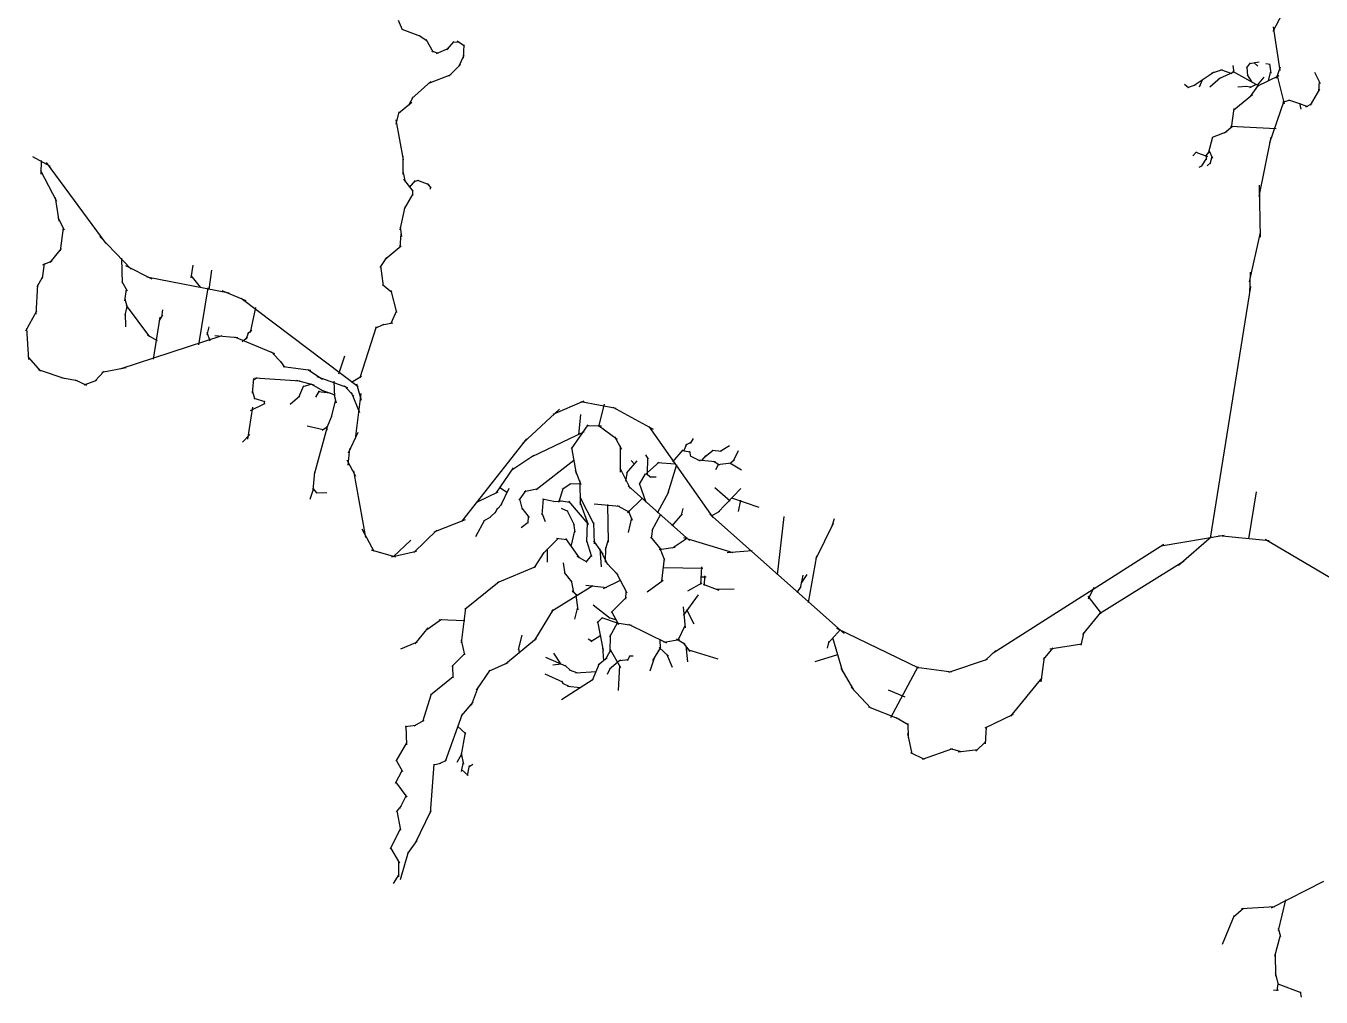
# Model space of a CAD drawing. Header units: inches. Extents: x 723419 to 759401, y 6910722 to 6968430.
# Drawn here: x 723419 to 727619, y 6945042 to 6948192 of the extents above; entities that cross this region are included whole.
import ezdxf

# ---------------------------------------------------------------- set-up
doc = ezdxf.new("R2010")
doc.units = ezdxf.units.IN
doc.header["$MEASUREMENT"] = 0

msp = doc.modelspace()

# ---------------------------------------------------------------- linework, layer by layer
for points in [[(724626.475096, 6948210.5274), (724639.263316, 6948179.87977)], [(727463.565432, 6948174.57419), (727494.25716, 6948231.7243)], [(724638.046398, 6948180.9189), (724699.218187, 6948158.34108)], [(724694.420399, 6948160.73997), (724719.608783, 6948144.51216)], [(727463.089181, 6948188.84937), (727484.785058, 6948047.29701)], [(724715.992637, 6948148.57068), (724739.805184, 6948106.45775)], [(724750.168052, 6948102.26851), (724790.296605, 6948119.46646)], [(724784.343468, 6948113.95429), (724808.156015, 6948141.7356)], [(724805.069204, 6948138.64879), (724824.692507, 6948140.63317)], [(724817.857424, 6948143.27901), (724841.449485, 6948126.74251)], [(724838.142186, 6948087.49591), (724839.906079, 6948130.93176)], [(724734.95448, 6948110.42651), (724756.121189, 6948102.92997)], [(724822.708128, 6948059.93509), (724840.788025, 6948097.4178)], [(727386.359861, 6948069.78663), (727418.639093, 6948074.81373)], [(724725.253072, 6948006.13637), (724798.675094, 6948034.57914)], [(724790.737578, 6948029.28746), (724828.220292, 6948066.99066)], [(727207.765754, 6947999.40733), (727272.5888, 6948043.06366)], [(727263.615253, 6948038.54662), (727298.782603, 6948050.7366)], [(727287.934664, 6948021.36779), (727336.353511, 6948042.5345)], [(727292.697174, 6948050.20743), (727329.209747, 6948037.5074)], [(727331.326418, 6948044.65117), (727416.787006, 6947997.81982)], [(727333.037394, 6948062.95508), (727336.424067, 6948040.80059)], [(727377.36401, 6948054.96994), (727390.064035, 6948072.43247)], [(727377.893178, 6948058.40953), (727380.274432, 6948029.83447)], [(727378.951513, 6948033.53864), (727394.561961, 6948008.93235)], [(727400.382806, 6948073.22622), (727413.876583, 6948061.31995)], [(727439.805802, 6948070.3158), (727453.564162, 6948067.66996)], [(727448.007901, 6948013.69485), (727456.210001, 6948044.91575)], [(727451.182908, 6948069.25747), (727455.680833, 6948038.83032)], [(727474.466288, 6948022.42612), (727486.901729, 6948058.67411)], [(727597.2332, 6948042.26991), (727615.75407, 6948004.699)], [(724670.572407, 6947956.08592), (724732.749615, 6948010.98707)], [(727176.015691, 6948002.31775), (727188.9803, 6947991.99898)], [(727186.599045, 6947992.26356), (727213.586599, 6948001.78858)], [(727224.169954, 6947994.11565), (727234.075973, 6948017.22088)], [(727258.036688, 6947993.85107), (727292.43259, 6948024.54279)], [(727349.318121, 6947993.85107), (727378.422345, 6947996.76149)], [(727372.6015, 6947996.4969), (727393.239042, 6947993.85107)], [(727387.418197, 6947991.73439), (727409.643241, 6948003.1115)], [(727389.799452, 6947962.36559), (727416.257838, 6947999.67191)], [(727412.28908, 6947999.93649), (727434.24954, 6948025.33654)], [(727414.141167, 6947997.81982), (727482.668387, 6948031.42197)], [(727476.318375, 6948030.09905), (727498.808003, 6947938.81762)], [(727611.520728, 6947979.03437), (727613.372815, 6948011.57818)], [(724661.311972, 6947934.47824), (724676.525544, 6947962.92101)], [(727335.542121, 6947919.85578), (727396.396409, 6947969.06838)], [(727452.223604, 6947813.75765), (727498.790364, 6947948.43084)], [(727495.103829, 6947944.37388), (727518.916376, 6947952.04681)], [(727513.095531, 6947951.78223), (727551.989359, 6947939.08221)], [(727585.062342, 6947934.3197), (727614.960319, 6947986.7073)], [(724619.419527, 6947873.62395), (724630.002881, 6947913.31153)], [(724627.136556, 6947908.9018), (724670.131434, 6947944.40014)], [(727328.927524, 6947861.38274), (727337.394208, 6947924.3537)], [(727545.894103, 6947941.33513), (727575.272739, 6947930.08635)], [(727549.078937, 6947941.46346), (727552.783111, 6947922.14884)], [(727569.18731, 6947929.55719), (727590.354019, 6947940.14054)], [(724619.169642, 6947887.25884), (724642.876356, 6947757.29525)], [(727305.842837, 6947844.64193), (727331.21202, 6947866.41497)], [(727325.487934, 6947866.14525), (727472.861145, 6947859.53066)], [(727254.218116, 6947779.1023), (727268.241061, 6947832.28366)], [(727266.388973, 6947830.43157), (727314.278653, 6947849.21702)], [(727417.827702, 6947638.33855), (727456.72153, 6947830.9556)], [(727202.624263, 6947770.37103), (727215.059704, 6947783.60022)], [(727212.413866, 6947782.54189), (727250.249358, 6947767.98978)], [(727244.163929, 6947767.72519), (727256.070203, 6947783.33564)], [(727255.276451, 6947789.15649), (727266.388973, 6947762.96268)], [(723441.16046, 6947768.63164), (723498.045991, 6947736.4406)], [(723468.500793, 6947711.30513), (723469.823712, 6947755.40244)], [(723484.816798, 6947748.78785), (723678.141857, 6947486.4628)], [(724642.029688, 6947709.5996), (724642.453022, 6947769.28972)], [(727224.055555, 6947733.59387), (727234.374326, 6947739.41472)], [(727231.993071, 6947737.82722), (727248.661855, 6947762.6981)], [(727247.603519, 6947757.40642), (727248.397271, 6947776.19188)], [(727249.72019, 6947738.0918), (727261.626464, 6947749.20432)], [(727259.509793, 6947743.91265), (727265.330638, 6947767.98978)], [(723466.7369, 6947722.77043), (723518.496118, 6947623.45227)], [(724641.324131, 6947720.88851), (724649.36748, 6947685.04621)], [(724643.581913, 6947694.7829), (724673.920863, 6947655.41282)], [(724663.337508, 6947667.12507), (724682.81088, 6947690.54956)], [(724672.65086, 6947659.50505), (724673.215306, 6947641.86613)], [(724679.283096, 6947687.44511), (724692.406455, 6947691.53734)], [(724689.019782, 6947691.25512), (724725.28541, 6947677.84953)], [(724720.346511, 6947680.38954), (724732.764314, 6947666.84284)], [(724731.070977, 6947662.75061), (724731.917645, 6947669.94729)], [(727418.621454, 6947675.11571), (727421.002708, 6947506.04662)], [(723513.998193, 6947634.82937), (723526.433634, 6947558.62922)], [(724646.686364, 6947598.54493), (724674.767531, 6947646.94614)], [(724632.857447, 6947529.82368), (724648.803035, 6947604.89494)], [(723522.994044, 6947570.27091), (723543.367001, 6947530.31875)], [(723531.725312, 6947461.79153), (723541.514914, 6947536.93334)], [(724632.434113, 6947538.99592), (724636.667455, 6947508.37475)], [(723658.739041, 6947508.51145), (723761.044801, 6947403.11888)], [(724632.575224, 6947473.66135), (724635.820786, 6947516.98254)], [(727386.87139, 6947362.113), (727422.854795, 6947521.39248)], [(723497.593993, 6947424.74978), (723534.635734, 6947470.25821)], [(724584.032905, 6947435.13794), (724635.961898, 6947478.60025)], [(723472.72311, 6947372.62676), (723479.073123, 6947421.04561)], [(723474.310613, 6947416.2831), (723503.944006, 6947430.04146)], [(723728.853764, 6947437.95575), (723731.940576, 6947357.69865)], [(723742.082957, 6947415.02515), (723827.190766, 6947370.92784)], [(723955.602134, 6947374.27924), (723961.952147, 6947415.8189)], [(724568.510652, 6947408.32677), (724589.254027, 6947440.21795)], [(724568.933986, 6947413.83012), (724577.40067, 6947348.77776)], [(723455.789743, 6947345.11004), (723474.575197, 6947378.97678)], [(723730.617657, 6947362.99033), (723747.374635, 6947332.12221)], [(723810.874762, 6947377.98341), (724078.545436, 6947325.50761)], [(723954.014631, 6947381.95217), (723984.177191, 6947343.85209)], [(724013.281416, 6947336.70833), (724021.7481, 6947399.67929)], [(727388.194309, 6947323.48375), (727389.517229, 6947392.54014)], [(723452.87932, 6947257.00362), (723457.906414, 6947352.25381)], [(723739.878092, 6947299.93117), (723745.610742, 6947337.41389)], [(723979.93209, 6947157.40352), (724010.800208, 6947342.61222)], [(724054.732888, 6947333.8861), (724131.903181, 6947300.81312)], [(724575.001776, 6947352.72888), (724605.481837, 6947328.03439)], [(724602.518498, 6947333.53773), (724621.00409, 6947261.71203)], [(727260.13572, 6946530.26133), (727391.6339, 6947346.50255)], [(723740.319065, 6947306.1048), (723748.697554, 6947274.79571)], [(723741.55379, 6947253.36441), (723747.903802, 6947281.93947)], [(723744.394199, 6947285.141403), (723820.57617, 6947183.0733)], [(724116.918915, 6947308.81899), (724497.037731, 6947022.18647)], [(724147.50187, 6947197.53207), (724164.699821, 6947278.23015)], [(723419.27717, 6947202.23476), (723454.995991, 6947267.32239)], [(723741.55379, 6947260.50818), (723742.52393, 6947215.26434)], [(723833.088047, 6947110.66037), (723854.254756, 6947246.92106)], [(723852.490863, 6947236.77868), (723863.515191, 6947254.85858)], [(723859.987406, 6947246.92106), (723863.074218, 6947270.73361)], [(724603.7885, 6947227.56308), (724621.850758, 6947268.34427)], [(723421.129257, 6947210.70144), (723428.008437, 6947109.36582)], [(724006.390477, 6947197.97305), (724015.936074, 6947169.91246)], [(724007.272423, 6947190.03553), (724013.446046, 6947215.61197)], [(724133.390731, 6947175.48342), (724141.76922, 6947198.85499)], [(724137.359489, 6947193.56332), (724151.470628, 6947205.02862)], [(724503.034965, 6947051.31495), (724556.092849, 6947216.27417)], [(724552.988399, 6947211.61749), (724580.222897, 6947224.03529)], [(724574.43733, 6947222.48307), (724608.586287, 6947228.55086)], [(723725.136115, 6947079.60014), (724056.064627, 6947187.55138)], [(723812.197681, 6947189.6879), (723844.388717, 6947171.608)], [(724032.40789, 6947187.38969), (724106.932344, 6947180.7751)], [(724095.467044, 6947183.42093), (724225.113136, 6947129.18124)], [(724120.602511, 6947167.98688), (724137.359489, 6947182.53899)], [(723426.420934, 6947117.56792), (723466.373097, 6947071.79491)], [(724215.255917, 6947135.07558), (724250.092793, 6947096.71092)], [(724433.978577, 6947063.19697), (724452.940421, 6947121.40542)], [(723458.964749, 6947077.08659), (723545.219089, 6947048.51153)], [(723644.173453, 6947040.04485), (723672.74851, 6947072.32408)], [(723665.604746, 6947068.48761), (723744.450737, 6947084.09806)], [(724245.242089, 6947102.88455), (724258.030309, 6947084.36368)], [(724253.620578, 6947086.56854), (724343.579091, 6947074.66227)], [(724332.995736, 6947077.30811), (724380.620832, 6947045.99902)], [(723532.519063, 6947051.42195), (723586.758755, 6947042.16152)], [(723579.350407, 6947044.01361), (723615.333812, 6947026.28649)], [(723608.190048, 6947027.34482), (723648.935963, 6947042.95527)], [(724153.960656, 6947000.57879), (724158.370387, 6947047.76291)], [(724156.606495, 6947042.9122), (724169.394715, 6947051.29069)], [(724161.457199, 6947049.96777), (724308.301242, 6947040.70734)], [(724295.513022, 6947042.9122), (724352.398553, 6947027.47815)], [(724304.332485, 6946987.79057), (724320.648489, 6947025.27328)], [(724318.002651, 6947022.62744), (724347.547849, 6947030.56496)], [(724345.783956, 6947029.68301), (724380.620832, 6947009.39825)], [(724362.540934, 6947054.81848), (724462.200856, 6947019.09966)], [(724417.662572, 6947038.94345), (724419.426465, 6946988.67251)], [(724452.499448, 6947024.83231), (724482.485619, 6946990.87738)], [(724475.094909, 6947036.63936), (724507.55053, 6947055.6894)], [(724491.188664, 6947031.06193), (724506.710917, 6946978.14516)], [(724152.637737, 6947008.5163), (724161.898172, 6946980.735)], [(724157.929414, 6946984.26278), (724193.648235, 6946973.23845)], [(724275.669233, 6946964.41899), (724306.978323, 6946992.2003)], [(724359.895096, 6946987.79057), (724370.919423, 6947007.63436)], [(724366.950665, 6947005.42949), (724405.756298, 6947001.46073)], [(724375.329154, 6947011.60311), (724420.749384, 6946994.84614)], [(724418.081251, 6946998.10831), (724425.225015, 6946969.26867)], [(724474.10713, 6947004.10657), (724500.565516, 6946937.96061)], [(724488.366436, 6946852.55602), (724506.00536, 6946999.31187)], [(724138.91027, 6946851.491), (724155.182177, 6946954.67871)], [(724148.038413, 6946944.35994), (724194.089208, 6946967.06483)], [(724191.002397, 6946975.44332), (724192.766289, 6946964.41899)], [(724409.349984, 6946919.26232), (724424.16668, 6946978.5291)], [(725030.98678, 6946838.51544), (725149.873129, 6946948.22955)], [(725129.411977, 6946932.70729), (725229.953845, 6946975.39349)], [(725218.664934, 6946973.27682), (725333.670719, 6946952.11011)], [(725276.93218, 6946892.32592), (725294.923882, 6946964.99828)], [(725322.029029, 6946955.28512), (725453.615403, 6946883.3183)], [(724395.856207, 6946889.89351), (724411.466654, 6946925.87691)], [(725212.020939, 6946865.69114), (725218.370952, 6946930.95516)], [(724121.328646, 6946841.3875), (724145.141194, 6946866.96394)], [(724331.209549, 6946895.00879), (724383.244376, 6946882.30877)], [(724355.022097, 6946737.31681), (724396.473569, 6946887.77684)], [(724379.89298, 6946880.54488), (724397.708294, 6946892.71573)], [(724395.591623, 6946880.72127), (724396.473569, 6946893.06851)], [(724465.083056, 6946806.69482), (724496.83312, 6946873.72273)], [(725060.50258, 6946795.31183), (725230.189031, 6946875.92172)], [(725187.855613, 6946820.18272), (725242.712667, 6946897.97037)], [(725237.773768, 6946896.03009), (725286.10442, 6946894.79536)], [(725274.991898, 6946896.73565), (725336.551743, 6946851.58)], [(725327.379503, 6946860.04668), (725350.310104, 6946818.7716)], [(725439.151486, 6946892.13777), (725646.585234, 6946597.56773)], [(724464.377499, 6946767.18363), (724469.316398, 6946821.51151)], [(724833.313237, 6946584.52669), (725043.745602, 6946852.81473)], [(725187.841649, 6946824.57628), (725203.011123, 6946738.67472)], [(725346.958709, 6946744.68812), (725347.664266, 6946829.70773)], [(725517.11553, 6946777.83754), (725550.688283, 6946816.65493)], [(725546.807719, 6946814.53826), (725573.089717, 6946810.48131)], [(725552.357366, 6946812.60386), (725562.058774, 6946835.97543)], [(725557.86953, 6946831.78619), (725577.05186, 6946842.14906)], [(725573.744562, 6946837.51884), (725584.327916, 6946853.39387)], [(725621.590143, 6946794.74445), (725647.828043, 6946815.47018)], [(725644.961718, 6946815.47018), (725674.286429, 6946812.82434)], [(725670.097185, 6946811.9424), (725700.965302, 6946830.90424)], [(724460.144157, 6946784.117), (724488.366436, 6946731.20022)], [(724994.885782, 6946751.92008), (725066.676204, 6946799.1924)], [(725073.878813, 6946687.98074), (725195.940168, 6946783.65427)], [(725368.030608, 6946741.60719), (725400.883105, 6946781.29477)], [(725381.480288, 6946781.73574), (725392.725102, 6946770.71141)], [(725424.916139, 6946734.33113), (725472.982207, 6946776.44406)], [(725428.443924, 6946800.25661), (725436.822413, 6946786.58644)], [(725434.397061, 6946739.18184), (725435.71998, 6946790.99618)], [(725467.69053, 6946775.34163), (725525.017034, 6946771.15239)], [(725571.149435, 6946812.42159), (725574.148052, 6946794.78266)], [(725572.913327, 6946797.78128), (725606.074505, 6946781.37708)], [(725597.607821, 6946784.19931), (725655.110714, 6946778.37847)], [(725611.447762, 6946781.73574), (725625.558901, 6946798.71321)], [(725648.269016, 6946780.41282), (725668.112806, 6946767.6246)], [(725662.159669, 6946769.60898), (725705.59552, 6946774.45968)], [(725701.626762, 6946772.25482), (725716.619847, 6946785.48401)], [(725701.847248, 6946774.90066), (725739.991422, 6946752.19054)], [(725713.974009, 6946780.63331), (725729.84904, 6946814.36775)], [(724350.965145, 6946686.6637), (724356.080433, 6946744.51937)], [(724482.016423, 6946748.83915), (724520.116499, 6946532.23316)], [(724943.909291, 6946675.71993), (725000.530238, 6946758.44648)], [(725200.188895, 6946750.31641), (725219.062544, 6946704.63159)], [(725344.842038, 6946758.62287), (725378.532383, 6946691.06579)], [(725364.061851, 6946715.36929), (725369.794501, 6946745.79643)], [(725409.041107, 6946705.00642), (725428.223437, 6946739.40232)], [(725430.428303, 6946740.28427), (725445.421388, 6946727.71654)], [(725500.946517, 6946673.60326), (725529.960158, 6946768.977113)], [(725656.427019, 6946752.63152), (725665.687454, 6946771.59336)], [(724340.910958, 6946657.03031), (724352.552648, 6946692.83733)], [(724350.083198, 6946691.42621), (724363.136002, 6946676.25674)], [(724955.838838, 6946694.74586), (724981.097778, 6946678.65916)], [(724959.366623, 6946636.18463), (724986.036676, 6946692.20585)], [(725035.07318, 6946681.34851), (725079.805491, 6946691.50853)], [(725147.468404, 6946646.81149), (725162.708435, 6946693.06075)], [(725158.580927, 6946689.14491), (725186.73265, 6946707.98328)], [(725182.605141, 6946707.13661), (725219.011881, 6946706.28995)], [(725215.534759, 6946716.44967), (725216.240316, 6946638.13285)], [(725372.358759, 6946699.88525), (725570.443878, 6946522.43768)], [(725408.159161, 6946708.53421), (725429.766843, 6946647.45943)], [(725442.11409, 6946729.48043), (725462.398853, 6946728.81897)], [(725653.560693, 6946695.08453), (725702.729195, 6946651.42819)], [(725663.041615, 6946613.28401), (725737.786556, 6946691.33625)], [(724360.490164, 6946677.66785), (724395.238844, 6946678.5498)], [(724883.055003, 6946648.55598), (724950.612083, 6946681.0116)], [(725018.280924, 6946653.26734), (725040.999858, 6946684.59407)], [(725020.163879, 6946657.75645), (725028.524729, 6946622.72554)], [(725093.775519, 6946606.27725), (725098.008861, 6946658.06513)], [(725094.445798, 6946657.92402), (725135.826714, 6946648.7165)], [(725130.005869, 6946649.669), (725159.745096, 6946651.36234)], [(725148.632573, 6946652.73817), (725182.075974, 6946647.02316)], [(725178.265966, 6946650.19817), (725241.766093, 6946576.74969)], [(725214.853897, 6946647.86248), (725241.947285, 6946574.51983)], [(725215.181981, 6946663.88568), (725260.866795, 6946576.04384)], [(725369.794501, 6946611.9611), (725418.742515, 6946660.46814)], [(725467.256172, 6946612.57258), (725503.592355, 6946680.12966)], [(725707.138926, 6946661.57057), (725795.995006, 6946630.48197)], [(725729.628554, 6946617.03229), (725737.345583, 6946653.41257)], [(727384.772358, 6946528.44452), (727409.184629, 6946680.28038)], [(724924.512109, 6946597.94344), (724944.126593, 6946616.57015)], [(724941.022142, 6946612.76014), (724949.629937, 6946628.28239)], [(724947.089932, 6946624.61349), (724962.047739, 6946640.55908)], [(725026.831392, 6946627.48805), (725051.384775, 6946597.64299)], [(725093.069962, 6946608.81725), (725102.806648, 6946583.84053)], [(725154.63461, 6946627.75411), (725176.542154, 6946617.27659)], [(725172.83798, 6946621.08659), (725196.650527, 6946573.03816)], [(725261.572352, 6946641.48424), (725343.769738, 6946634.25229)], [(725305.493273, 6946639.0148), (725306.904387, 6946516.95344)], [(725336.890558, 6946635.83979), (725376.930916, 6946614.14391)], [(725371.999366, 6946619.45764), (725384.5671, 6946588.36903)], [(725449.973171, 6946556.44191), (725478.019061, 6946607.77117)], [(725514.704878, 6946570.59194), (725548.395223, 6946609.57396)], [(725545.043827, 6946604.81145), (725550.864672, 6946626.50733)], [(725637.412993, 6946607.79831), (726072.741642, 6946221.15309)], [(725642.315879, 6946602.48017), (725669.656212, 6946617.91423)], [(724743.531113, 6946550.83634), (724844.954927, 6946590.70031)], [(724878.227572, 6946536.13665), (724907.860964, 6946589.47676)], [(724903.627623, 6946585.94897), (724927.334337, 6946599.919)], [(725024.926388, 6946565.04626), (725047.998101, 6946582.61463)], [(725047.3631, 6946578.91045), (725048.950603, 6946601.55883)], [(725195.063024, 6946577.48317), (725198.767198, 6946549.33145)], [(725237.713943, 6946518.21639), (725240.571448, 6946580.97568)], [(725259.279291, 6946580.98273), (725261.572352, 6946511.30898)], [(725372.979267, 6946549.03356), (725384.09179, 6946596.39407)], [(725855.844816, 6946411.80273), (725877.540693, 6946600.18644)], [(725981.424196, 6946463.79413), (726037.868754, 6946578.66763)], [(726033.899996, 6946570.50962), (726041.617025, 6946594.32217)], [(724508.827588, 6946560.45544), (724546.927664, 6946487.78307)], [(724609.828068, 6946470.05007), (724667.330961, 6946523.31962)], [(724677.561537, 6946483.45565), (724751.468629, 6946556.65719)], [(725093.462821, 6946476.9413), (725145.744592, 6946529.85808)], [(725139.71208, 6946529.85808), (725172.202978, 6946525.8364)], [(725168.922138, 6946528.90558), (725213.266394, 6946466.35795)], [(725187.019675, 6946502.76469), (725199.508033, 6946554.51729)], [(725237.078941, 6946522.9789), (725253.694808, 6946471.22629)], [(725259.984848, 6946522.06873), (725290.323798, 6946478.50059)], [(725298.084925, 6946492.61172), (725307.609944, 6946523.12706)], [(725444.41691, 6946534.21686), (725478.812812, 6946491.88344)], [(725447.327333, 6946528.6606), (725451.560675, 6946560.41066)], [(725515.589969, 6946499.02721), (725564.537984, 6946530.77727)], [(725551.254933, 6946532.80642), (725711.769143, 6946484.0789)], [(727100.544646, 6946505.74229), (727304.274221, 6946539.87361)], [(727156.813078, 6946442.87285), (727263.35218, 6946536.00637)], [(727287.605437, 6946538.81527), (727450.589097, 6946522.94024)], [(727437.994905, 6946526.75025), (727690.56666, 6946377.47204)], [(724539.166538, 6946492.01641), (724617.765584, 6946469.34451)], [(724604.183612, 6946469.69729), (724685.851831, 6946487.86538)], [(725068.380271, 6946435.10178), (725099.707, 6946483.82049)], [(725111.031189, 6946452.38792), (725111.031189, 6946495.56801)], [(725279.916833, 6946495.43395), (725284.150175, 6946437.40189)], [(725285.032121, 6946487.32005), (725304.787716, 6946444.81024)], [(725298.084925, 6946452.21859), (725299.496039, 6946499.49091)], [(725472.991967, 6946492.94178), (725524.850405, 6946501.40846)], [(725474.579471, 6946497.70429), (725490.454502, 6946458.54588)], [(725693.248273, 6946483.85841), (725773.725864, 6946489.81155)], [(726555.290223, 6946158.3966), (727109.540498, 6946510.24022)], [(724948.717809, 6946386.27723), (725072.190278, 6946438.62956)], [(725161.579054, 6946450.69282), (725166.694342, 6946413.47469)], [(725205.963879, 6946471.33213), (725238.454778, 6946453.44626)], [(725235.597272, 6946452.17626), (725254.012309, 6946474.82463)], [(725300.750166, 6946451.75116), (725339.908578, 6946409.77052)], [(725480.885386, 6946390.54782), (725490.189919, 6946464.10214)], [(725608.252471, 6946379.51535), (725611.148841, 6946437.24688)], [(725956.729703, 6946321.13933), (725983.849548, 6946472.61359)], [(726900.695899, 6946285.53365), (727174.80478, 6946456.63122)], [(725164.754061, 6946418.41359), (725188.919387, 6946387.01631)], [(725333.029397, 6946418.76637), (725367.778078, 6946352.44401)], [(725433.701264, 6946355.71095), (725485.515604, 6946394.51658)], [(725485.030533, 6946435.04201), (725613.79468, 6946432.39617)], [(725607.899692, 6946404.56263), (725625.185838, 6946404.56263)], [(725619.541382, 6946376.69312), (725620.246939, 6946408.09041)], [(725930.986633, 6946367.88181), (725939.717901, 6946409.68606)], [(725934.690808, 6946386.66726), (725952.417926, 6946412.3319)], [(724842.884264, 6946299.91706), (724954.362265, 6946389.5228)], [(725123.478978, 6946293.17723), (725257.88758, 6946376.96212)], [(725187.331884, 6946393.36632), (725194.916621, 6946354.56068)], [(725190.50689, 6946359.49958), (725208.145814, 6946344.68289)], [(725234.6042, 6946377.84406), (725302.514058, 6946370.08294)], [(725292.636261, 6946367.26071), (725347.493315, 6946394.24826)], [(725364.544275, 6946332.35769), (725366.087681, 6946359.25705)], [(725565.566274, 6946359.75976), (725612.485813, 6946385.51259)], [(725615.308041, 6946381.27925), (725666.108142, 6946361.52365)], [(725656.935902, 6946364.34588), (725716.202687, 6946365.40421)], [(725920.403279, 6946353.85886), (725933.103304, 6946373.17348)], [(726864.712494, 6946333.51152), (726883.409753, 6946370.90604)], [(725202.501358, 6946343.97733), (725208.498593, 6946298.11613)], [(725258.71073, 6946313.61633), (725313.611882, 6946270.18048)], [(725317.360153, 6946288.92184), (725366.528654, 6946338.7518)], [(725551.455135, 6946279.32626), (725600.491344, 6946346.70695)], [(726862.243044, 6946341.62543), (726906.340355, 6946285.53365)], [(724831.736464, 6946191.12018), (724845.283158, 6946302.8804)], [(725068.974702, 6946199.86732), (725130.358159, 6946298.6453)], [(725199.502741, 6946267.07162), (725209.20415, 6946305.87725)], [(725271.49895, 6946255.1874), (725289.137874, 6946273.04681)], [(725286.051063, 6946273.04681), (725340.070268, 6946254.52594)], [(725309.422637, 6946272.82632), (725333.896644, 6946265.77075)], [(725318.462586, 6946292.00865), (725340.511241, 6946250.33669)], [(725550.3968, 6946307.19576), (725556.746812, 6946239.46229)], [(725561.332933, 6946298.3763), (725584.969091, 6946252.86788)], [(726846.868958, 6946217.95188), (726904.971574, 6946289.28369)], [(724681.668025, 6946187.56417), (724723.648665, 6946239.06983)], [(724719.062544, 6946234.13093), (724766.68764, 6946267.99766)], [(724759.279291, 6946265.88099), (724842.887792, 6946263.05877)], [(725272.16041, 6946260.25859), (725291.563226, 6946165.44937)], [(725312.950422, 6946210.20814), (725338.967835, 6946257.39226)], [(725335.407712, 6946255.8518), (725382.82702, 6946248.28176)], [(725373.243205, 6946251.08929), (725496.715674, 6946191.11694)], [(725533.816211, 6946199.59833), (725557.452369, 6946247.22342)], [(726021.790641, 6946190.64682), (726060.949053, 6946234.46191)], [(726047.384843, 6946238.71412), (726313.460297, 6946109.16724)], [(724635.101265, 6946170.98358), (724689.076373, 6946193.91418)], [(724831.030907, 6946199.72797), (724841.755373, 6946151.32676)], [(724974.25368, 6946122.25605), (725075.148326, 6946205.51178)], [(725016.939876, 6946169.35198), (725028.228788, 6946216.09513)], [(725242.835698, 6946203.59354), (725255.403432, 6946196.31749)], [(725251.434674, 6946194.99457), (725283.184737, 6946215.94079)], [(725313.832368, 6946160.15769), (725314.714314, 6946216.60225)], [(725474.888152, 6946202.64918), (725475.770098, 6946171.78107)], [(725487.60223, 6946193.24831), (725538.75511, 6946201.36222)], [(725529.230091, 6946203.47889), (725556.394034, 6946186.19274)], [(725550.3968, 6946190.42609), (725571.563509, 6946162.55659)], [(726018.933135, 6946173.50179), (726023.801478, 6946195.83267)], [(726035.019834, 6946207.68602), (726067.193232, 6946098.25414)], [(726739.342076, 6946171.06762), (726842.847283, 6946188.00098)], [(726840.518945, 6946183.55597), (726851.1023, 6946225.46606)], [(724800.550846, 6946113.65002), (724842.178707, 6946156.54789)], [(725016.234319, 6946174.46727), (725019.056547, 6946157.35751)], [(725104.293904, 6946144.37615), (725171.180704, 6946114.84859)], [(725129.588121, 6946157.4995), (725152.342333, 6946122.1511)], [(725274.585762, 6946119.58817), (725303.910473, 6946142.73925)], [(725289.137874, 6946177.79662), (725292.445173, 6946132.37639)], [(725298.618796, 6946137.0066), (725314.714314, 6946166.33132)], [(725313.391395, 6946168.97715), (725347.125837, 6946110.98919)], [(725370.056439, 6946133.69931), (725378.434928, 6946149.79482)], [(725376.230062, 6946148.69239), (725388.797796, 6946148.69239)], [(725452.398523, 6946133.41641), (725477.974964, 6946175.74982)], [(725473.124259, 6946175.74982), (725503.11043, 6946147.52755)], [(725496.054861, 6946155.46506), (725514.575731, 6946111.36775)], [(725559.554988, 6946180.60053), (725564.846665, 6946128.5657)], [(725564.507939, 6946168.55382), (725662.933136, 6946138.92043)], [(725978.293054, 6946130.21587), (726052.482369, 6946152.97008)], [(726530.419064, 6946134.30271), (726564.268159, 6946165.71102)], [(726711.296187, 6946064.49324), (726722.408709, 6946143.97423)], [(726718.810368, 6946136.77755), (726750.666265, 6946174.56012)], [(724802.667517, 6946117.17781), (724803.090851, 6946077.10217)], [(724880.767382, 6946037.06005), (724925.041081, 6946102.32407)], [(724919.925793, 6946098.79628), (724982.896753, 6946127.01856)], [(725127.577284, 6946119.50526), (725154.459004, 6946122.89194)], [(725166.312361, 6946118.55276), (725185.362399, 6946101.40773)], [(725181.234891, 6946103.31273), (725207.375776, 6946093.04688)], [(725256.165041, 6946069.12849), (725278.707586, 6946123.95027)], [(725305.233393, 6946089.16102), (725314.493828, 6946110.10724)], [(725311.627503, 6946105.918), (725338.085889, 6946129.51006)], [(725335.219564, 6946127.52568), (725348.007784, 6946135.24271)], [(725340.290754, 6946035.80328), (725344.920972, 6946116.94233)], [(725344.039026, 6946133.03785), (725372.702278, 6946136.12466)], [(725443.579061, 6946100.34342), (725457.249228, 6946142.23587)], [(726062.113222, 6946108.83749), (726102.541636, 6946037.92902)], [(726223.732069, 6945948.12264), (726311.92669, 6946114.3695)], [(726306.581116, 6946112.20996), (726420.881345, 6946096.20263)], [(726412.150077, 6946095.40888), (726537.165952, 6946138.00688)], [(724731.406263, 6946022.06873), (724804.501965, 6946081.47662)], [(725102.082424, 6946089.94096), (725158.809204, 6946064.5409)], [(725155.740031, 6946007.39079), (725258.927737, 6946072.90175)], [(725155.845864, 6946066.76341), (725161.349209, 6946057.66172)], [(725159.232538, 6946059.35506), (725181.351749, 6946048.87754)], [(725201.766599, 6946093.57604), (725269.076733, 6946097.80939)], [(726612.976823, 6945953.26218), (726714.68286, 6946076.9816)], [(724706.570658, 6945935.56744), (724734.228491, 6946025.17318)], [(724864.098598, 6945988.37662), (724887.0292, 6946048.56945)], [(725175.530904, 6946049.83004), (725217.758488, 6946045.9142)], [(726095.027454, 6946047.0307), (726159.056749, 6945978.45056)], [(726214.912607, 6946038.08115), (726268.711326, 6946015.59152)], [(724831.246102, 6945953.53974), (724869.390276, 6945997.85754)], [(726151.860068, 6945982.78974), (726249.226929, 6945944.26633)], [(724677.925045, 6945921.31519), (724710.239554, 6945940.22412)], [(724780.093222, 6945806.91619), (724834.5534, 6945960.37483)], [(726240.760246, 6945948.39384), (726280.024491, 6945925.32213)], [(726529.791657, 6945915.26794), (726621.126006, 6945959.08303)], [(724648.99721, 6945919.33963), (724683.851724, 6945923.8552)], [(724651.396103, 6945921.03297), (724653.08944, 6945859.36729)], [(724819.119342, 6945920.46676), (724846.239188, 6945895.77227)], [(724830.805129, 6945822.35025), (724844.254809, 6945899.96151)], [(726278.225321, 6945896.5354), (726292.089515, 6945831.13027)], [(726278.436988, 6945929.3438), (726279.601157, 6945884.04704)], [(726530.744159, 6945863.4095), (726533.813332, 6945918.65461)], [(724619.787151, 6945807.15608), (724654.500554, 6945866.14064)], [(726499.311596, 6945839.17362), (726531.484994, 6945870.50035)], [(724619.787151, 6945809.83719), (724640.671638, 6945773.43045)], [(724760.469919, 6945798.97867), (724783.180034, 6945810.44397)], [(724817.796422, 6945803.16792), (724833.009994, 6945831.16971)], [(724830.364156, 6945831.83117), (724838.522158, 6945797.43527)], [(726287.644506, 6945834.72861), (726332.412096, 6945813.8794)], [(726326.27375, 6945813.2444), (726424.48728, 6945848.06364)], [(726416.338097, 6945848.38114), (726452.215669, 6945837.79778)], [(726442.584816, 6945837.58612), (726505.979109, 6945844.7828)], [(724617.811592, 6945735.33038), (724639.683858, 6945776.81713)], [(724731.365694, 6945638.46446), (724743.271968, 6945797.21478)], [(724741.067102, 6945795.2304), (724764.438677, 6945799.86062)], [(724831.687075, 6945772.96126), (724837.640212, 6945804.27035)], [(724831.687075, 6945779.57585), (724852.853784, 6945760.61401)], [(724850.648919, 6945760.61401), (724857.704488, 6945793.24602)], [(724855.720109, 6945788.17483), (724868.067356, 6945797.21478)], [(724618.093815, 6945739.84594), (724654.218331, 6945689.7514)], [(724631.922731, 6945653.62688), (724652.807217, 6945694.54918)], [(724621.057154, 6945642.62019), (724637.284964, 6945662.37579)], [(724622.468268, 6945645.58353), (724633.898291, 6945583.21229)], [(724681.315247, 6945539.68649), (724733.350073, 6945646.62246)], [(724601.019336, 6945522.25217), (724634.039402, 6945588.71564)], [(724601.160447, 6945525.35662), (724631.076063, 6945476.39097)], [(724634.351611, 6945422.82861), (724660.369024, 6945512.56664)], [(724657.282212, 6945507.49545), (724688.15033, 6945549.38789)], [(724628.536058, 6945432.2231), (724628.959392, 6945481.18876)], [(724611.038245, 6945410.35084), (724629.382726, 6945438.99645)], [(727457.623761, 6945330.84095), (727628.280352, 6945418.15362)], [(727480.943888, 6945257.8158), (727504.403658, 6945356.77017)], [(727298.844045, 6945213.80669), (727338.531624, 6945306.94021)], [(727335.180229, 6945302.35408), (727366.930292, 6945330.57636)], [(727360.756669, 6945329.16525), (727468.706885, 6945334.98609)], [(727479.356385, 6945264.69498), (727487.64668, 6945238.58937)], [(727469.302198, 6945174.2073), (727487.117512, 6945242.64633)], [(727470.360534, 6945184.43788), (727471.418869, 6945110.00162)], [(727469.478588, 6945120.0558), (727480.061942, 6945082.66128)], [(727464.892467, 6945064.3168), (727480.414721, 6945064.66958)], [(727476.534157, 6945062.37652), (727479.885553, 6945085.13073)], [(727478.650828, 6945084.60157), (727553.263478, 6945056.37929)], [(727551.499585, 6945059.20152), (727554.674591, 6945041.56259)]]:
    msp.add_lwpolyline(points)

doc.saveas('drawing.dxf')
